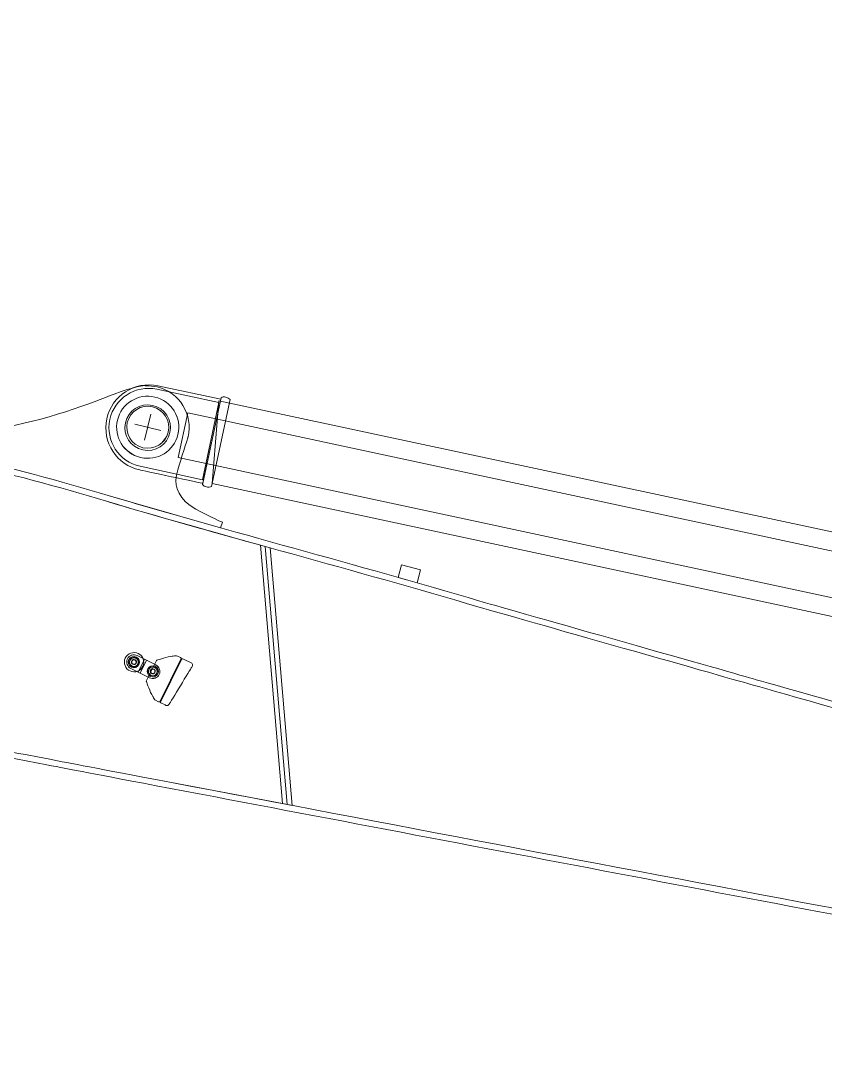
# Model space of a CAD drawing. Header units: millimetres. Extents: x -4490 to 177070, y -6118 to 72944.
# Drawn here: x 108224 to 110252, y 27978 to 30618 of the extents above; entities that cross this region are included whole.
import ezdxf

# ---------------------------------------------------------------- set-up
doc = ezdxf.new("R2010")
doc.units = ezdxf.units.MM
doc.layers.add('хендай', color=7, linetype='Continuous')

# ---------------------------------------------------------------- blocks, each defined once
blk = doc.blocks.new('A$C34472E01')
at = {"lineweight": 9}
for points, knots in [([(-20.5, 101.9), (-20.5, 101.9), (-275.3, 40), (-355.3, 20.6), (-355.3, 20.6), (-676.6, -57.2), (-998.4, -133.4), (-1319.4, -212), (-1319.4, -212), (-1389, -229), (-1621.6, -285.4), (-1686.8, -300.4), (-1686.8, -300.4), (-1768.9, -319.4), (-1897.2, -361.6), (-1962.3, -387.9), (-1962.3, -387.9), (-2174.4, -473.4), (-2409.8, -622), (-2572.3, -781.2), (-2572.3, -781.2), (-2756.1, -961.1), (-2883.3, -1131.2), (-2993.9, -1363.7), (-2993.9, -1363.7), (-3034.5, -1449.1), (-3077.5, -1565.6), (-3114.8, -1670.4), (-3114.8, -1670.4), (-3212.2, -1943.5), (-3319, -2213.3), (-3416.4, -2486.3), (-3416.4, -2486.3), (-3431.4, -2528.3), (-3615.1, -3024.2), (-3637.6, -3085.9), (-3637.6, -3085.9), (-3660.3, -3147.5), (-3948, -3924.3), (-3948, -3924.3), (-3948, -3924.3), (-3948, -3924.3), (-3960.7, -3919.6), (-3960.7, -3919.6), (-3960.7, -3919.6), (-3960.7, -3919.6), (-3672.9, -3142.9), (-3650.4, -3081.2), (-3650.4, -3081.2), (-3627.8, -3019.6), (-3444.1, -2523.8), (-3429.1, -2481.8), (-3429.1, -2481.8), (-3331.7, -2208.7), (-3224.9, -1939), (-3127.6, -1665.8), (-3127.6, -1665.8), (-3090.1, -1560.6), (-3046.9, -1443.6), (-3006.1, -1357.9), (-3006.1, -1357.9), (-2894.8, -1124), (-2766.8, -952.7), (-2581.8, -771.5), (-2581.8, -771.5), (-2418.2, -611.4), (-2180.7, -461.4), (-1967.4, -375.3), (-1967.4, -375.3), (-1901.7, -348.9), (-1772.7, -306.4), (-1689.9, -287.3), (-1689.9, -287.3), (-1624.7, -272.2), (-1392.2, -215.9), (-1322.6, -198.9), (-1322.6, -198.9), (-890, -92.9), (-456.5, 9.9), (-23.7, 115.1), (-23.7, 115.1), (-23.7, 115.1), (-20.5, 101.9), (-20.5, 101.9)], [0, 0, 0, 0, 0.047619, 0.047619, 0.047619, 0.047619, 0.095238, 0.095238, 0.095238, 0.095238, 0.142857, 0.142857, 0.142857, 0.142857, 0.190476, 0.190476, 0.190476, 0.190476, 0.238095, 0.238095, 0.238095, 0.238095, 0.285714, 0.285714, 0.285714, 0.285714, 0.333333, 0.333333, 0.333333, 0.333333, 0.380952, 0.380952, 0.380952, 0.380952, 0.428571, 0.428571, 0.428571, 0.428571, 0.47619, 0.47619, 0.47619, 0.47619, 0.52381, 0.52381, 0.52381, 0.52381, 0.571429, 0.571429, 0.571429, 0.571429, 0.619048, 0.619048, 0.619048, 0.619048, 0.666667, 0.666667, 0.666667, 0.666667, 0.714286, 0.714286, 0.714286, 0.714286, 0.761905, 0.761905, 0.761905, 0.761905, 0.809524, 0.809524, 0.809524, 0.809524, 0.857143, 0.857143, 0.857143, 0.857143, 0.904762, 0.904762, 0.904762, 0.904762, 0.952381, 0.952381, 0.952381, 0.952381, 1, 1, 1, 1]), ([(-3239.6, -2009.3), (-3197.3, -1896.5), (-3155.3, -1783.8), (-3114.8, -1670.4), (-3114.8, -1670.4), (-3077.5, -1565.6), (-3034.5, -1449.1), (-2993.9, -1363.7), (-2993.9, -1363.7), (-2883.3, -1131.2), (-2756.1, -961.1), (-2572.3, -781.2), (-2572.3, -781.2), (-2409.8, -622), (-2174.4, -473.4), (-1962.3, -387.9), (-1962.3, -387.9), (-1897.2, -361.6), (-1768.9, -319.4), (-1686.8, -300.4), (-1686.8, -300.4), (-1621.6, -285.4), (-1389, -229), (-1319.4, -212), (-1319.4, -212), (-998.6, -133.4), (-677, -57.3), (-355.9, 20.5), (-355.9, 20.5), (-355.9, 20.5), (-264.3, -244.6), (-264.3, -244.6), (-264.3, -244.6), (-331.4, -276.3), (-387.3, -302.7), (-403.8, -310.5), (-403.8, -310.5), (-778.7, -488.5), (-1152.6, -668.4), (-1527.9, -845.7), (-1527.9, -845.7), (-1586.7, -873.4), (-1710.8, -939.7), (-1789.2, -993), (-1789.2, -993), (-1867.4, -1046.2), (-2031.2, -1167), (-2149.7, -1291.7), (-2149.7, -1291.7), (-2326.6, -1477.8), (-2461.7, -1673.5), (-2568.7, -1907), (-2568.7, -1907), (-2592.9, -1959.8), (-2612, -1998.8), (-2689.7, -2162.7), (-2689.7, -2162.7), (-2689.7, -2162.7), (-2798.5, -2392.4), (-2798.5, -2392.4), (-2798.5, -2392.4), (-2798.5, -2392.4), (-3239.6, -2009.3), (-3239.6, -2009.3)], [0, 0, 0, 0, 0.0625, 0.0625, 0.0625, 0.0625, 0.125, 0.125, 0.125, 0.125, 0.1875, 0.1875, 0.1875, 0.1875, 0.25, 0.25, 0.25, 0.25, 0.3125, 0.3125, 0.3125, 0.3125, 0.375, 0.375, 0.375, 0.375, 0.4375, 0.4375, 0.4375, 0.4375, 0.5, 0.5, 0.5, 0.5, 0.5625, 0.5625, 0.5625, 0.5625, 0.625, 0.625, 0.625, 0.625, 0.6875, 0.6875, 0.6875, 0.6875, 0.75, 0.75, 0.75, 0.75, 0.8125, 0.8125, 0.8125, 0.8125, 0.875, 0.875, 0.875, 0.875, 0.9375, 0.9375, 0.9375, 0.9375, 1, 1, 1, 1]), ([(55.1, -108.7), (55.1, -108.7), (-348.5, -299.3), (-398, -322.7), (-398, -322.7), (-773, -500.7), (-1146.9, -680.6), (-1522.2, -857.9), (-1522.2, -857.9), (-1580.6, -885.5), (-1704, -951.3), (-1781.6, -1004.1), (-1781.6, -1004.1), (-1859.5, -1057.1), (-2022.5, -1177.3), (-2139.9, -1301), (-2139.9, -1301), (-2315.9, -1486.1), (-2450, -1680.6), (-2556.4, -1912.6), (-2556.4, -1912.6), (-2580.7, -1965.5), (-2599.7, -2004.5), (-2677.5, -2168.5), (-2677.5, -2168.5), (-2979.4, -2805.9), (-3282.4, -3443), (-3583.5, -4080.8), (-3583.5, -4080.8), (-3583.5, -4080.8), (-3596, -4075.5), (-3596, -4075.5), (-3596, -4075.5), (-3501.7, -3875.5), (-3361.2, -3577.7), (-3327.4, -3506.9), (-3327.4, -3506.9), (-3114.4, -3059.1), (-2902, -2610.8), (-2689.7, -2162.7), (-2689.7, -2162.7), (-2612, -1998.8), (-2592.9, -1959.8), (-2568.7, -1907), (-2568.7, -1907), (-2461.7, -1673.5), (-2326.6, -1477.8), (-2149.7, -1291.7), (-2149.7, -1291.7), (-2031.2, -1167), (-1867.4, -1046.2), (-1789.2, -993), (-1789.2, -993), (-1710.8, -939.7), (-1586.7, -873.4), (-1527.9, -845.7), (-1527.9, -845.7), (-1152.6, -668.4), (-778.7, -488.5), (-403.8, -310.5), (-403.8, -310.5), (-354.3, -287.1), (49.3, -96.5), (49.3, -96.5), (49.3, -96.5), (49.3, -96.5), (55.1, -108.7), (55.1, -108.7)], [0, 0, 0, 0, 0.058824, 0.058824, 0.058824, 0.058824, 0.117647, 0.117647, 0.117647, 0.117647, 0.176471, 0.176471, 0.176471, 0.176471, 0.235294, 0.235294, 0.235294, 0.235294, 0.294118, 0.294118, 0.294118, 0.294118, 0.352941, 0.352941, 0.352941, 0.352941, 0.411765, 0.411765, 0.411765, 0.411765, 0.470588, 0.470588, 0.470588, 0.470588, 0.529412, 0.529412, 0.529412, 0.529412, 0.588235, 0.588235, 0.588235, 0.588235, 0.647059, 0.647059, 0.647059, 0.647059, 0.705882, 0.705882, 0.705882, 0.705882, 0.764706, 0.764706, 0.764706, 0.764706, 0.823529, 0.823529, 0.823529, 0.823529, 0.882353, 0.882353, 0.882353, 0.882353, 0.941176, 0.941176, 0.941176, 0.941176, 1, 1, 1, 1]), ([(-3340.4, -1733.4), (-3387.9, -1713.4), (-3410.2, -1658.7), (-3390.3, -1611.2), (-3390.3, -1611.2), (-3386.7, -1602.8), (-3382, -1595.1), (-3376.6, -1588.4), (-3376.6, -1588.4), (-3376.6, -1588.4), (-3376.9, -1587.1), (-3376.9, -1587.1), (-3376.9, -1587.1), (-3376.9, -1587.1), (-3359.1, -1567.2), (-3320.3, -1542.4), (-3320.3, -1542.4), (-3281.4, -1517.7), (-3172, -1448.6), (-3106.2, -1377.3), (-3106.2, -1377.3), (-3040.4, -1305.9), (-2855, -1070.6), (-2855, -1070.6), (-2855, -1070.6), (-2855, -1070.6), (-2844.3, -1076.8), (-2844.3, -1076.8), (-2844.3, -1076.8), (-2903.9, -1162.4), (-2956.6, -1253.9), (-3006.1, -1357.9), (-3006.1, -1357.9), (-3046.9, -1443.6), (-3090.1, -1560.6), (-3127.6, -1665.8), (-3127.6, -1665.8), (-3157.1, -1748.7), (-3187.5, -1831.2), (-3218.2, -1913.6), (-3218.2, -1913.6), (-3218.2, -1913.6), (-3230.8, -1909.1), (-3230.8, -1909.1), (-3230.8, -1909.1), (-3230.8, -1909.1), (-3225, -1885.2), (-3219, -1843.4), (-3219, -1843.4), (-3213, -1801.7), (-3232.3, -1774.5), (-3251.6, -1765.3), (-3251.6, -1765.3), (-3266.2, -1758.4), (-3308.8, -1744), (-3328.5, -1737.4), (-3328.5, -1737.4), (-3331.8, -1736.5), (-3335, -1735.5), (-3338.3, -1734.2), (-3338.3, -1734.2), (-3338.3, -1734.2), (-3338.6, -1734.1), (-3338.6, -1734.1), (-3338.6, -1734.1), (-3339.2, -1733.9), (-3339.8, -1733.6), (-3340.4, -1733.4)], [0, 0, 0, 0, 0.058824, 0.058824, 0.058824, 0.058824, 0.117647, 0.117647, 0.117647, 0.117647, 0.176471, 0.176471, 0.176471, 0.176471, 0.235294, 0.235294, 0.235294, 0.235294, 0.294118, 0.294118, 0.294118, 0.294118, 0.352941, 0.352941, 0.352941, 0.352941, 0.411765, 0.411765, 0.411765, 0.411765, 0.470588, 0.470588, 0.470588, 0.470588, 0.529412, 0.529412, 0.529412, 0.529412, 0.588235, 0.588235, 0.588235, 0.588235, 0.647059, 0.647059, 0.647059, 0.647059, 0.705882, 0.705882, 0.705882, 0.705882, 0.764706, 0.764706, 0.764706, 0.764706, 0.823529, 0.823529, 0.823529, 0.823529, 0.882353, 0.882353, 0.882353, 0.882353, 0.941176, 0.941176, 0.941176, 0.941176, 1, 1, 1, 1]), ([(-3331.4, -1711.9), (-3367, -1696.9), (-3383.7, -1655.8), (-3368.8, -1620.2), (-3368.8, -1620.2), (-3353.8, -1584.6), (-3312.8, -1567.9), (-3277.1, -1582.9), (-3277.1, -1582.9), (-3241.5, -1597.9), (-3224.8, -1638.9), (-3239.8, -1674.5), (-3239.8, -1674.5), (-3254.8, -1710.1), (-3295.8, -1726.8), (-3331.4, -1711.9)], [0, 0, 0, 0, 0.25, 0.25, 0.25, 0.25, 0.5, 0.5, 0.5, 0.5, 0.75, 0.75, 0.75, 0.75, 1, 1, 1, 1]), ([(-3322.6, -1690.9), (-3346.7, -1680.8), (-3358, -1653.1), (-3347.9, -1629.1), (-3347.9, -1629.1), (-3337.7, -1605), (-3310, -1593.7), (-3286, -1603.8), (-3286, -1603.8), (-3262, -1613.9), (-3250.6, -1641.6), (-3260.8, -1665.7), (-3260.8, -1665.7), (-3270.9, -1689.7), (-3298.6, -1701), (-3322.6, -1690.9)], [0, 0, 0, 0, 0.25, 0.25, 0.25, 0.25, 0.5, 0.5, 0.5, 0.5, 0.75, 0.75, 0.75, 0.75, 1, 1, 1, 1]), ([(-2867.2, -1954.9), (-2878.3, -1950.3), (-2883.5, -1937.5), (-2878.9, -1926.4), (-2878.9, -1926.4), (-2874.2, -1915.3), (-2861.4, -1910.1), (-2850.3, -1914.7), (-2850.3, -1914.7), (-2839.2, -1919.4), (-2834, -1932.2), (-2838.7, -1943.3), (-2838.7, -1943.3), (-2843.3, -1954.4), (-2856.1, -1959.6), (-2867.2, -1954.9)], [0, 0, 0, 0, 0.25, 0.25, 0.25, 0.25, 0.5, 0.5, 0.5, 0.5, 0.75, 0.75, 0.75, 0.75, 1, 1, 1, 1]), ([(-2856.1, -1918.4), (-2864.9, -1916.9), (-2873.2, -1922.8), (-2874.7, -1931.6), (-2874.7, -1931.6), (-2874.7, -1931.6), (-2878.8, -1954.9), (-2878.8, -1954.9), (-2878.8, -1954.9), (-2878.8, -1954.9), (-2846.9, -1960.4), (-2846.9, -1960.4), (-2846.9, -1960.4), (-2846.9, -1960.4), (-2842.9, -1937.1), (-2842.9, -1937.1), (-2842.9, -1937.1), (-2841.4, -1928.3), (-2847.3, -1919.9), (-2856.1, -1918.4)], [0, 0, 0, 0, 0.2, 0.2, 0.2, 0.2, 0.4, 0.4, 0.4, 0.4, 0.6, 0.6, 0.6, 0.6, 0.8, 0.8, 0.8, 0.8, 1, 1, 1, 1]), ([(-2856.7, -1921.8), (-2863.6, -1920.6), (-2870.2, -1925.3), (-2871.3, -1932.2), (-2871.3, -1932.2), (-2872.5, -1939.1), (-2867.9, -1945.6), (-2861, -1946.8), (-2861, -1946.8), (-2854.1, -1948), (-2847.5, -1943.4), (-2846.3, -1936.5), (-2846.3, -1936.5), (-2845.1, -1929.5), (-2849.8, -1923), (-2856.7, -1921.8)], [0, 0, 0, 0, 0.25, 0.25, 0.25, 0.25, 0.5, 0.5, 0.5, 0.5, 0.75, 0.75, 0.75, 0.75, 1, 1, 1, 1]), ([(-2862.9, -1944.6), (-2868.3, -1942.4), (-2870.9, -1936.1), (-2868.6, -1930.7), (-2868.6, -1930.7), (-2866.3, -1925.3), (-2860.1, -1922.8), (-2854.6, -1925), (-2854.6, -1925), (-2849.2, -1927.3), (-2846.7, -1933.6), (-2849, -1939), (-2849, -1939), (-2851.2, -1944.4), (-2857.5, -1946.9), (-2862.9, -1944.6)], [0, 0, 0, 0, 0.25, 0.25, 0.25, 0.25, 0.5, 0.5, 0.5, 0.5, 0.75, 0.75, 0.75, 0.75, 1, 1, 1, 1]), ([(-2870.1, -1932.4), (-2870.1, -1932.4), (-2866.2, -1943.1), (-2866.2, -1943.1), (-2866.2, -1943.1), (-2866.2, -1943.1), (-2854.9, -1945), (-2854.9, -1945), (-2854.9, -1945), (-2854.9, -1945), (-2847.6, -1936.2), (-2847.6, -1936.2), (-2847.6, -1936.2), (-2847.6, -1936.2), (-2851.6, -1925.6), (-2851.6, -1925.6), (-2851.6, -1925.6), (-2851.6, -1925.6), (-2862.7, -1923.6), (-2862.7, -1923.6), (-2862.7, -1923.6), (-2862.7, -1923.6), (-2870.1, -1932.4), (-2870.1, -1932.4)], [0, 0, 0, 0, 0.166667, 0.166667, 0.166667, 0.166667, 0.333333, 0.333333, 0.333333, 0.333333, 0.5, 0.5, 0.5, 0.5, 0.666667, 0.666667, 0.666667, 0.666667, 0.833333, 0.833333, 0.833333, 0.833333, 1, 1, 1, 1]), ([(-2857.2, -1924.6), (-2862.5, -1923.7), (-2867.6, -1927.3), (-2868.6, -1932.6), (-2868.6, -1932.6), (-2869.5, -1938), (-2865.9, -1943.1), (-2860.5, -1944.1), (-2860.5, -1944.1), (-2855.2, -1944.9), (-2850, -1941.4), (-2849.1, -1936), (-2849.1, -1936), (-2848.2, -1930.6), (-2851.8, -1925.5), (-2857.2, -1924.6)], [0, 0, 0, 0, 0.25, 0.25, 0.25, 0.25, 0.5, 0.5, 0.5, 0.5, 0.75, 0.75, 0.75, 0.75, 1, 1, 1, 1]), ([(-2857.9, -1928.7), (-2861, -1928.2), (-2863.9, -1930.2), (-2864.5, -1933.4), (-2864.5, -1933.4), (-2865, -1936.5), (-2862.9, -1939.4), (-2859.8, -1939.9), (-2859.8, -1939.9), (-2856.7, -1940.5), (-2853.8, -1938.4), (-2853.2, -1935.3), (-2853.2, -1935.3), (-2852.7, -1932.2), (-2854.8, -1929.2), (-2857.9, -1928.7)], [0, 0, 0, 0, 0.25, 0.25, 0.25, 0.25, 0.5, 0.5, 0.5, 0.5, 0.75, 0.75, 0.75, 0.75, 1, 1, 1, 1]), ([(-2858, -1929.3), (-2860.7, -1928.9), (-2863.3, -1930.7), (-2863.8, -1933.5), (-2863.8, -1933.5), (-2864.3, -1936.2), (-2862.4, -1938.8), (-2859.7, -1939.3), (-2859.7, -1939.3), (-2856.9, -1939.8), (-2854.3, -1937.9), (-2853.9, -1935.2), (-2853.9, -1935.2), (-2853.4, -1932.4), (-2855.2, -1929.8), (-2858, -1929.3)], [0, 0, 0, 0, 0.25, 0.25, 0.25, 0.25, 0.5, 0.5, 0.5, 0.5, 0.75, 0.75, 0.75, 0.75, 1, 1, 1, 1]), ([(-2869.7, -1996.8), (-2878.5, -1995.3), (-2884.3, -1986.9), (-2882.8, -1978.2), (-2882.8, -1978.2), (-2882.8, -1978.2), (-2878.8, -1954.8), (-2878.8, -1954.8), (-2878.8, -1954.8), (-2878.8, -1954.8), (-2846.9, -1960.3), (-2846.9, -1960.3), (-2846.9, -1960.3), (-2846.9, -1960.3), (-2851, -1983.6), (-2851, -1983.6), (-2851, -1983.6), (-2852.5, -1992.5), (-2860.9, -1998.3), (-2869.7, -1996.8)], [0, 0, 0, 0, 0.2, 0.2, 0.2, 0.2, 0.4, 0.4, 0.4, 0.4, 0.6, 0.6, 0.6, 0.6, 0.8, 0.8, 0.8, 0.8, 1, 1, 1, 1]), ([(-2878, -1949.9), (-2878, -1949.9), (-2878.8, -1954.8), (-2878.8, -1954.8), (-2878.8, -1954.8), (-2878.8, -1954.8), (-2846.9, -1960.3), (-2846.9, -1960.3), (-2846.9, -1960.3), (-2846.9, -1960.3), (-2846.1, -1955.4), (-2846.1, -1955.4), (-2846.1, -1955.4), (-2846.1, -1955.4), (-2878, -1949.9), (-2878, -1949.9)], [0, 0, 0, 0, 0.25, 0.25, 0.25, 0.25, 0.5, 0.5, 0.5, 0.5, 0.75, 0.75, 0.75, 0.75, 1, 1, 1, 1]), ([(-2928, -2015.6), (-2928, -2015.6), (-2929.1, -2015.1), (-2928.9, -2014.2), (-2928.9, -2014.2), (-2928.9, -2014.2), (-2928.7, -2013), (-2928.7, -2013), (-2928.7, -2013), (-2928.7, -2013), (-2927.4, -2005.4), (-2927.4, -2005.4), (-2927.4, -2005.4), (-2927, -2003.4), (-2924, -2000), (-2921.9, -1998), (-2921.9, -1998), (-2920.7, -1996.8), (-2919.3, -1995.3), (-2917.4, -1993.4), (-2917.4, -1993.4), (-2908, -1984.1), (-2892, -1973.2), (-2892, -1973.2), (-2892, -1973.2), (-2892, -1973.2), (-2840.6, -1982.1), (-2840.6, -1982.1), (-2840.6, -1982.1), (-2840.6, -1982.1), (-2829.2, -1997.7), (-2823.5, -2009.7), (-2823.5, -2009.7), (-2822.4, -2012.1), (-2821.5, -2014), (-2820.9, -2015.6), (-2820.9, -2015.6), (-2819.5, -2018.1), (-2817.8, -2022.3), (-2818.1, -2024.3), (-2818.1, -2024.3), (-2818.1, -2024.3), (-2819.4, -2031.9), (-2819.4, -2031.9), (-2819.4, -2031.9), (-2819.4, -2031.9), (-2819.6, -2033.1), (-2819.6, -2033.1), (-2819.6, -2033.1), (-2819.8, -2034), (-2821, -2034), (-2821, -2034), (-2821, -2034), (-2821, -2034), (-2928, -2015.6), (-2928, -2015.6)], [0, 0, 0, 0, 0.071429, 0.071429, 0.071429, 0.071429, 0.142857, 0.142857, 0.142857, 0.142857, 0.214286, 0.214286, 0.214286, 0.214286, 0.285714, 0.285714, 0.285714, 0.285714, 0.357143, 0.357143, 0.357143, 0.357143, 0.428571, 0.428571, 0.428571, 0.428571, 0.5, 0.5, 0.5, 0.5, 0.571429, 0.571429, 0.571429, 0.571429, 0.642857, 0.642857, 0.642857, 0.642857, 0.714286, 0.714286, 0.714286, 0.714286, 0.785714, 0.785714, 0.785714, 0.785714, 0.857143, 0.857143, 0.857143, 0.857143, 0.928571, 0.928571, 0.928571, 0.928571, 1, 1, 1, 1]), ([(-2869, -1993.4), (-2876, -1992.2), (-2880.6, -1985.6), (-2879.4, -1978.7), (-2879.4, -1978.7), (-2878.2, -1971.8), (-2871.7, -1967.2), (-2864.8, -1968.4), (-2864.8, -1968.4), (-2857.8, -1969.6), (-2853.2, -1976.2), (-2854.4, -1983.1), (-2854.4, -1983.1), (-2855.6, -1990), (-2862.1, -1994.6), (-2869, -1993.4)], [0, 0, 0, 0, 0.25, 0.25, 0.25, 0.25, 0.5, 0.5, 0.5, 0.5, 0.75, 0.75, 0.75, 0.75, 1, 1, 1, 1]), ([(-2878.1, -1978.9), (-2878.1, -1978.9), (-2870.8, -1970.2), (-2870.8, -1970.2), (-2870.8, -1970.2), (-2870.8, -1970.2), (-2859.6, -1972.1), (-2859.6, -1972.1), (-2859.6, -1972.1), (-2859.6, -1972.1), (-2855.7, -1982.9), (-2855.7, -1982.9), (-2855.7, -1982.9), (-2855.7, -1982.9), (-2863, -1991.6), (-2863, -1991.6), (-2863, -1991.6), (-2863, -1991.6), (-2874.2, -1989.6), (-2874.2, -1989.6), (-2874.2, -1989.6), (-2874.2, -1989.6), (-2878.1, -1978.9), (-2878.1, -1978.9)], [0, 0, 0, 0, 0.166667, 0.166667, 0.166667, 0.166667, 0.333333, 0.333333, 0.333333, 0.333333, 0.5, 0.5, 0.5, 0.5, 0.666667, 0.666667, 0.666667, 0.666667, 0.833333, 0.833333, 0.833333, 0.833333, 1, 1, 1, 1]), ([(-2868.6, -1990.6), (-2874, -1989.7), (-2877.6, -1984.6), (-2876.6, -1979.2), (-2876.6, -1979.2), (-2875.7, -1973.8), (-2870.6, -1970.2), (-2865.2, -1971.2), (-2865.2, -1971.2), (-2859.8, -1972.1), (-2856.3, -1977.2), (-2857.2, -1982.5), (-2857.2, -1982.5), (-2858.1, -1987.9), (-2863.2, -1991.6), (-2868.6, -1990.6)], [0, 0, 0, 0, 0.25, 0.25, 0.25, 0.25, 0.5, 0.5, 0.5, 0.5, 0.75, 0.75, 0.75, 0.75, 1, 1, 1, 1]), ([(-2867.8, -1986.5), (-2871, -1985.9), (-2873, -1983), (-2872.5, -1979.9), (-2872.5, -1979.9), (-2872, -1976.8), (-2869, -1974.7), (-2866, -1975.3), (-2866, -1975.3), (-2862.8, -1975.8), (-2860.8, -1978.8), (-2861.3, -1981.9), (-2861.3, -1981.9), (-2861.8, -1985), (-2864.8, -1987), (-2867.8, -1986.5)], [0, 0, 0, 0, 0.25, 0.25, 0.25, 0.25, 0.5, 0.5, 0.5, 0.5, 0.75, 0.75, 0.75, 0.75, 1, 1, 1, 1]), ([(-2867.7, -1985.8), (-2870.5, -1985.4), (-2872.3, -1982.8), (-2871.9, -1980), (-2871.9, -1980), (-2871.4, -1977.3), (-2868.8, -1975.4), (-2866.1, -1975.9), (-2866.1, -1975.9), (-2863.3, -1976.4), (-2861.4, -1979), (-2861.9, -1981.7), (-2861.9, -1981.7), (-2862.4, -1984.5), (-2865, -1986.3), (-2867.7, -1985.8)], [0, 0, 0, 0, 0.25, 0.25, 0.25, 0.25, 0.5, 0.5, 0.5, 0.5, 0.75, 0.75, 0.75, 0.75, 1, 1, 1, 1]), ([(-3243.5, -2019.5), (-3243.5, -2019.5), (-2803.1, -2402), (-2803.1, -2402), (-2803.1, -2402), (-2803.1, -2402), (-2807.9, -2412.3), (-2807.9, -2412.3), (-2807.9, -2412.3), (-2807.9, -2412.3), (-3247.6, -2030.4), (-3247.6, -2030.4), (-3247.6, -2030.4), (-3247.6, -2030.4), (-3243.5, -2019.5), (-3243.5, -2019.5)], [0, 0, 0, 0, 0.25, 0.25, 0.25, 0.25, 0.5, 0.5, 0.5, 0.5, 0.75, 0.75, 0.75, 0.75, 1, 1, 1, 1]), ([(-3239.6, -2009.3), (-3239.6, -2009.3), (-2798.5, -2392.4), (-2798.5, -2392.4), (-2798.5, -2392.4), (-2798.5, -2392.4), (-2803.1, -2402), (-2803.1, -2402), (-2803.1, -2402), (-2803.1, -2402), (-3243.5, -2019.5), (-3243.5, -2019.5), (-3243.5, -2019.5), (-3243.5, -2019.5), (-3239.6, -2009.3), (-3239.6, -2009.3)], [0, 0, 0, 0, 0.25, 0.25, 0.25, 0.25, 0.5, 0.5, 0.5, 0.5, 0.75, 0.75, 0.75, 0.75, 1, 1, 1, 1]), ([(-2929.6, -2019.3), (-2929.5, -2018.5), (-2928.3, -2017.2), (-2928.3, -2017.2), (-2928.3, -2017.2), (-2928.3, -2017.2), (-2821.3, -2035.7), (-2821.3, -2035.7), (-2821.3, -2035.7), (-2821.3, -2035.7), (-2820.2, -2036.2), (-2820.3, -2037.1), (-2820.3, -2037.1), (-2820.3, -2037.1), (-2822.2, -2048), (-2822.2, -2048), (-2822.2, -2048), (-2822.6, -2050), (-2822.4, -2054.7), (-2828.7, -2054.4), (-2828.7, -2054.4), (-2834.9, -2054.1), (-2920.2, -2046.4), (-2926.2, -2046.2), (-2926.2, -2046.2), (-2932.3, -2045.9), (-2933.8, -2042.9), (-2933.5, -2041.3), (-2933.5, -2041.3), (-2933.5, -2041.3), (-2929.6, -2019.3), (-2929.6, -2019.3)], [0, 0, 0, 0, 0.125, 0.125, 0.125, 0.125, 0.25, 0.25, 0.25, 0.25, 0.375, 0.375, 0.375, 0.375, 0.5, 0.5, 0.5, 0.5, 0.625, 0.625, 0.625, 0.625, 0.75, 0.75, 0.75, 0.75, 0.875, 0.875, 0.875, 0.875, 1, 1, 1, 1]), ([(-2928.3, -2017.2), (-2928.3, -2017.2), (-2928, -2015.6), (-2928, -2015.6), (-2928, -2015.6), (-2928, -2015.6), (-2821, -2034), (-2821, -2034), (-2821, -2034), (-2821, -2034), (-2821.3, -2035.7), (-2821.3, -2035.7), (-2821.3, -2035.7), (-2821.3, -2035.7), (-2928.3, -2017.2), (-2928.3, -2017.2)], [0, 0, 0, 0, 0.25, 0.25, 0.25, 0.25, 0.5, 0.5, 0.5, 0.5, 0.75, 0.75, 0.75, 0.75, 1, 1, 1, 1]), ([(-3407.1, -2333.2), (-3407.1, -2333.2), (-3390.8, -2291.5), (-3390.8, -2291.5), (-3390.8, -2291.5), (-3390.8, -2291.5), (-3363.7, -2302.1), (-3363.7, -2302.1), (-3363.7, -2302.1), (-3368.9, -2316.1), (-3374, -2330.1), (-3379.2, -2344.1), (-3379.2, -2344.1), (-3379.2, -2344.1), (-3407.1, -2333.2), (-3407.1, -2333.2)], [0, 0, 0, 0, 0.25, 0.25, 0.25, 0.25, 0.5, 0.5, 0.5, 0.5, 0.75, 0.75, 0.75, 0.75, 1, 1, 1, 1])]:
    blk.add_open_spline(points, degree=3, knots=knots, dxfattribs=at)
for points in [[(-3315.9, -1675.1), (-3315.9, -1675.1), (-3292.6, -1619.6), (-3292.6, -1619.6)], [(-3332, -1635.7), (-3332, -1635.7), (-3276.5, -1659), (-3276.5, -1659)]]:
    blk.add_open_spline(points, degree=3, dxfattribs=at)
blk = doc.blocks.new('A$C1A743269')
at = {"lineweight": 9}
for points, knots in [([(-89, 36.6), (-67.2, 85.4), (-9.9, 107.4), (39, 85.5), (39, 85.5), (87.9, 63.7), (109.8, 6.5), (88, -42.4), (88, -42.4), (87.5, -43.5), (29, -174.6), (29, -174.6), (29, -174.6), (29, -174.6), (-147.9, -95.6), (-147.9, -95.6), (-147.9, -95.6), (-147.9, -95.6), (-89, 36.6), (-89, 36.6)], [0, 0, 0, 0, 0.2, 0.2, 0.2, 0.2, 0.4, 0.4, 0.4, 0.4, 0.6, 0.6, 0.6, 0.6, 0.8, 0.8, 0.8, 0.8, 1, 1, 1, 1]), ([(-81.2, 34.2), (-61.2, 79), (-8.7, 99.1), (36.2, 79.1), (36.2, 79.1), (80.9, 59.1), (101.1, 6.6), (81, -38.2), (81, -38.2), (81, -38.2), (22.7, -169), (22.7, -169), (22.7, -169), (22.7, -169), (-139.6, -96.6), (-139.6, -96.6), (-139.6, -96.6), (-139.6, -96.6), (-81.2, 34.2), (-81.2, 34.2)], [0, 0, 0, 0, 0.2, 0.2, 0.2, 0.2, 0.4, 0.4, 0.4, 0.4, 0.6, 0.6, 0.6, 0.6, 0.8, 0.8, 0.8, 0.8, 1, 1, 1, 1]), ([(-27.2, -64.5), (-62.8, -49.5), (-79.5, -8.5), (-64.6, 27.1), (-64.6, 27.1), (-49.5, 62.7), (-8.5, 79.5), (27.1, 64.5), (27.1, 64.5), (62.7, 49.5), (79.4, 8.5), (64.4, -27.1), (64.4, -27.1), (49.5, -62.7), (8.5, -79.5), (-27.2, -64.5)], [0, 0, 0, 0, 0.25, 0.25, 0.25, 0.25, 0.5, 0.5, 0.5, 0.5, 0.75, 0.75, 0.75, 0.75, 1, 1, 1, 1]), ([(-20.2, -47.3), (-46.2, -35.8), (-57.7, -5.4), (-46.2, 20.4), (-46.2, 20.4), (-34.7, 46.4), (-4.3, 58), (21.6, 46.4), (21.6, 46.4), (47.4, 34.8), (59.1, 4.5), (47.5, -21.4), (47.5, -21.4), (36, -47.2), (5.6, -58.9), (-20.2, -47.3)], [0, 0, 0, 0, 0.25, 0.25, 0.25, 0.25, 0.5, 0.5, 0.5, 0.5, 0.75, 0.75, 0.75, 0.75, 1, 1, 1, 1]), ([(-18.4, -43.6), (-42.4, -33.4), (-53.7, -5.8), (-43.6, 18.3), (-43.6, 18.3), (-33.5, 42.3), (-5.8, 53.6), (18.3, 43.5), (18.3, 43.5), (42.3, 33.4), (53.6, 5.7), (43.5, -18.3), (43.5, -18.3), (33.4, -42.4), (5.7, -53.7), (-18.4, -43.6)], [0, 0, 0, 0, 0.25, 0.25, 0.25, 0.25, 0.5, 0.5, 0.5, 0.5, 0.75, 0.75, 0.75, 0.75, 1, 1, 1, 1]), ([(-79.3, -53.8), (-79.3, -53.8), (-921.6, -1942.6), (-921.6, -1942.6), (-921.6, -1942.6), (-921.6, -1942.6), (-827.9, -1984.4), (-827.9, -1984.4), (-827.9, -1984.4), (-827.9, -1984.4), (14.4, -95.6), (14.4, -95.6), (14.4, -95.6), (14.4, -95.6), (-79.3, -53.8), (-79.3, -53.8)], [0, 0, 0, 0, 0.25, 0.25, 0.25, 0.25, 0.5, 0.5, 0.5, 0.5, 0.75, 0.75, 0.75, 0.75, 1, 1, 1, 1]), ([(16.8, -191.7), (16.8, -191.7), (-681.2, -1757.2), (-681.2, -1757.2), (-681.2, -1757.2), (-681.2, -1757.2), (-851.5, -1681.1), (-851.5, -1681.1), (-851.5, -1681.1), (-851.5, -1681.1), (-142.5, -94), (-142.5, -94), (-142.5, -94), (-142.5, -94), (16.8, -191.7), (16.8, -191.7)], [0, 0, 0, 0, 0.25, 0.25, 0.25, 0.25, 0.5, 0.5, 0.5, 0.5, 0.75, 0.75, 0.75, 0.75, 1, 1, 1, 1]), ([(-159.7, -113), (-160.9, -110.2), (-160, -104.7), (-158.6, -101.6), (-158.6, -101.6), (-157.1, -98.3), (-154.1, -95.1), (-151.2, -94.1), (-151.2, -94.1), (-151.2, -94.1), (31.3, -175.6), (31.3, -175.6), (31.3, -175.6), (32.6, -178.3), (32.1, -182.8), (30.7, -186), (30.7, -186), (29.2, -189.1), (25.7, -193.5), (22.9, -194.5), (22.9, -194.5), (22.9, -194.5), (-159.7, -113), (-159.7, -113)], [0, 0, 0, 0, 0.166667, 0.166667, 0.166667, 0.166667, 0.333333, 0.333333, 0.333333, 0.333333, 0.5, 0.5, 0.5, 0.5, 0.666667, 0.666667, 0.666667, 0.666667, 0.833333, 0.833333, 0.833333, 0.833333, 1, 1, 1, 1]), ([(-666.9, -1762.8), (-666.9, -1762.8), (-690.4, -1815.5), (-690.4, -1815.5), (-690.4, -1815.5), (-690.4, -1815.5), (-890, -1726.5), (-890, -1726.5), (-890, -1726.5), (-890, -1726.5), (-866.5, -1673.8), (-866.5, -1673.8), (-866.5, -1673.8), (-866.5, -1673.8), (-666.9, -1762.8), (-666.9, -1762.8)], [0, 0, 0, 0, 0.25, 0.25, 0.25, 0.25, 0.5, 0.5, 0.5, 0.5, 0.75, 0.75, 0.75, 0.75, 1, 1, 1, 1]), ([(-683.3, -1834), (-683.3, -1834), (-723.8, -1924.9), (-723.8, -1924.9), (-723.8, -1924.9), (-723.8, -1924.9), (-949.1, -1824.4), (-949.1, -1824.4), (-949.1, -1824.4), (-949.1, -1824.4), (-908.5, -1733.4), (-908.5, -1733.4), (-908.5, -1733.4), (-908.5, -1733.4), (-683.3, -1834), (-683.3, -1834)], [0, 0, 0, 0, 0.25, 0.25, 0.25, 0.25, 0.5, 0.5, 0.5, 0.5, 0.75, 0.75, 0.75, 0.75, 1, 1, 1, 1]), ([(-690.4, -1815.5), (-690.4, -1815.5), (-683.3, -1834), (-683.3, -1834), (-683.3, -1834), (-683.3, -1834), (-908.5, -1733.4), (-908.5, -1733.4), (-908.5, -1733.4), (-908.5, -1733.4), (-890, -1726.5), (-890, -1726.5), (-890, -1726.5), (-890, -1726.5), (-690.4, -1815.5), (-690.4, -1815.5)], [0, 0, 0, 0, 0.25, 0.25, 0.25, 0.25, 0.5, 0.5, 0.5, 0.5, 0.75, 0.75, 0.75, 0.75, 1, 1, 1, 1]), ([(-740.7, -1917.3), (-740.7, -1917.3), (-750.5, -1939.3), (-750.5, -1939.3), (-750.5, -1939.3), (-750.5, -1939.3), (-942, -1853.8), (-942, -1853.8), (-942, -1853.8), (-942, -1853.8), (-932.2, -1831.9), (-932.2, -1831.9), (-932.2, -1831.9), (-932.2, -1831.9), (-740.7, -1917.3), (-740.7, -1917.3)], [0, 0, 0, 0, 0.25, 0.25, 0.25, 0.25, 0.5, 0.5, 0.5, 0.5, 0.75, 0.75, 0.75, 0.75, 1, 1, 1, 1]), ([(-810.3, -2002.6), (-810.3, -2002.6), (-757.4, -1936.2), (-757.4, -1936.2), (-757.4, -1936.2), (-757.4, -1936.2), (-935.1, -1856.8), (-935.1, -1856.8), (-935.1, -1856.8), (-935.1, -1856.8), (-949.2, -1940.7), (-949.2, -1940.7), (-949.2, -1940.7), (-949.2, -1940.7), (-810.3, -2002.6), (-810.3, -2002.6)], [0, 0, 0, 0, 0.25, 0.25, 0.25, 0.25, 0.5, 0.5, 0.5, 0.5, 0.75, 0.75, 0.75, 0.75, 1, 1, 1, 1]), ([(-928.8, -1969.6), (-928.8, -1969.6), (-917.5, -1944.4), (-917.5, -1944.4), (-917.5, -1944.4), (-917.5, -1944.4), (-831.9, -1982.5), (-831.9, -1982.5), (-831.9, -1982.5), (-831.9, -1982.5), (-843.3, -2007.8), (-843.3, -2007.8), (-843.3, -2007.8), (-843.3, -2007.8), (-928.8, -1969.6), (-928.8, -1969.6)], [0, 0, 0, 0, 0.25, 0.25, 0.25, 0.25, 0.5, 0.5, 0.5, 0.5, 0.75, 0.75, 0.75, 0.75, 1, 1, 1, 1]), ([(-942.1, -1999.6), (-944.5, -1995.1), (-943.3, -1986.1), (-941, -1981.1), (-941, -1981.1), (-938.8, -1976.1), (-933.7, -1971), (-928.8, -1969.6), (-928.8, -1969.6), (-928.8, -1969.6), (-843.3, -2007.8), (-843.3, -2007.8), (-843.3, -2007.8), (-840.9, -2012.4), (-841.3, -2019.6), (-843.5, -2024.6), (-843.5, -2024.6), (-845.8, -2029.6), (-851.6, -2036.4), (-856.6, -2037.7), (-856.6, -2037.7), (-856.6, -2037.7), (-942.1, -1999.6), (-942.1, -1999.6)], [0, 0, 0, 0, 0.166667, 0.166667, 0.166667, 0.166667, 0.333333, 0.333333, 0.333333, 0.333333, 0.5, 0.5, 0.5, 0.5, 0.666667, 0.666667, 0.666667, 0.666667, 0.833333, 0.833333, 0.833333, 0.833333, 1, 1, 1, 1]), ([(-953, -2024.1), (-953, -2024.1), (-942.1, -1999.6), (-942.1, -1999.6), (-942.1, -1999.6), (-942.1, -1999.6), (-856.6, -2037.7), (-856.6, -2037.7), (-856.6, -2037.7), (-856.6, -2037.7), (-867.5, -2062.2), (-867.5, -2062.2), (-867.5, -2062.2), (-867.5, -2062.2), (-953, -2024.1), (-953, -2024.1)], [0, 0, 0, 0, 0.25, 0.25, 0.25, 0.25, 0.5, 0.5, 0.5, 0.5, 0.75, 0.75, 0.75, 0.75, 1, 1, 1, 1]), ([(-986.1, -2207.6), (-1033.9, -2186.2), (-1055.4, -2130.1), (-1034.1, -2082.2), (-1034.1, -2082.2), (-1029.1, -2071.2), (-1022.4, -2061.5), (-1014.3, -2053.5), (-1014.3, -2053.5), (-1014.3, -2053.5), (-979.4, -2012.3), (-979.4, -2012.3), (-979.4, -2012.3), (-979.4, -2012.3), (-845.1, -2072.2), (-845.1, -2072.2), (-845.1, -2072.2), (-845.1, -2072.2), (-852.4, -2125.7), (-852.4, -2125.7), (-852.4, -2125.7), (-853.1, -2137.1), (-855.7, -2148.6), (-860.6, -2159.6), (-860.6, -2159.6), (-882, -2207.4), (-938.2, -2229), (-986.1, -2207.6)], [0, 0, 0, 0, 0.142857, 0.142857, 0.142857, 0.142857, 0.285714, 0.285714, 0.285714, 0.285714, 0.428571, 0.428571, 0.428571, 0.428571, 0.571429, 0.571429, 0.571429, 0.571429, 0.714286, 0.714286, 0.714286, 0.714286, 0.857143, 0.857143, 0.857143, 0.857143, 1, 1, 1, 1]), ([(-982.2, -2198.8), (-1025.2, -2179.7), (-1044.5, -2129.2), (-1025.3, -2086.2), (-1025.3, -2086.2), (-1020.9, -2076.3), (-1014.8, -2067.6), (-1007.6, -2060.4), (-1007.6, -2060.4), (-1007.6, -2060.4), (-976.8, -2024.8), (-976.8, -2024.8), (-976.8, -2024.8), (-976.8, -2024.8), (-856.1, -2078.6), (-856.1, -2078.6), (-856.1, -2078.6), (-856.1, -2078.6), (-862.1, -2125.4), (-862.1, -2125.4), (-862.1, -2125.4), (-862.7, -2135.5), (-865.1, -2145.8), (-869.5, -2155.7), (-869.5, -2155.7), (-888.7, -2198.7), (-939.2, -2218.1), (-982.2, -2198.8)], [0, 0, 0, 0, 0.142857, 0.142857, 0.142857, 0.142857, 0.285714, 0.285714, 0.285714, 0.285714, 0.428571, 0.428571, 0.428571, 0.428571, 0.571429, 0.571429, 0.571429, 0.571429, 0.714286, 0.714286, 0.714286, 0.714286, 0.857143, 0.857143, 0.857143, 0.857143, 1, 1, 1, 1]), ([(-976.8, -2024.8), (-976.8, -2024.8), (-979.4, -2012.3), (-979.4, -2012.3), (-979.4, -2012.3), (-979.4, -2012.3), (-845.1, -2072.2), (-845.1, -2072.2), (-845.1, -2072.2), (-845.1, -2072.2), (-856.1, -2078.6), (-856.1, -2078.6), (-856.1, -2078.6), (-856.1, -2078.6), (-976.8, -2024.8), (-976.8, -2024.8)], [0, 0, 0, 0, 0.25, 0.25, 0.25, 0.25, 0.5, 0.5, 0.5, 0.5, 0.75, 0.75, 0.75, 0.75, 1, 1, 1, 1]), ([(-968.5, -2171.6), (-996.5, -2159), (-1009, -2126.2), (-996.6, -2098.2), (-996.6, -2098.2), (-984, -2070.2), (-951.2, -2057.6), (-923.2, -2070.2), (-923.2, -2070.2), (-895.2, -2082.6), (-882.6, -2115.5), (-895.1, -2143.5), (-895.1, -2143.5), (-907.6, -2171.5), (-940.5, -2184.1), (-968.5, -2171.6)], [0, 0, 0, 0, 0.25, 0.25, 0.25, 0.25, 0.5, 0.5, 0.5, 0.5, 0.75, 0.75, 0.75, 0.75, 1, 1, 1, 1])]:
    blk.add_open_spline(points, degree=3, knots=knots, dxfattribs=at)
for points in [[(-11.7, -27.8), (-11.7, -27.8), (11.7, 27.8), (11.7, 27.8)], [(-27.7, 11.7), (-27.7, 11.7), (27.7, -11.7), (27.7, -11.7)]]:
    blk.add_open_spline(points, degree=3, dxfattribs=at)

msp = doc.modelspace()

# ---------------------------------------------------------------- block references
at = {"layer": 'хендай', "xscale": -1.12, "yscale": 1.12, "zscale": 1.12, "rotation": 53.85010022382998}
for name, p in [('A$C34472E01', (104870.676, 27692.45)), ('A$C1A743269', (108543.578, 29592.341))]:
    msp.add_blockref(name, p, dxfattribs=at)

doc.saveas('drawing.dxf')
